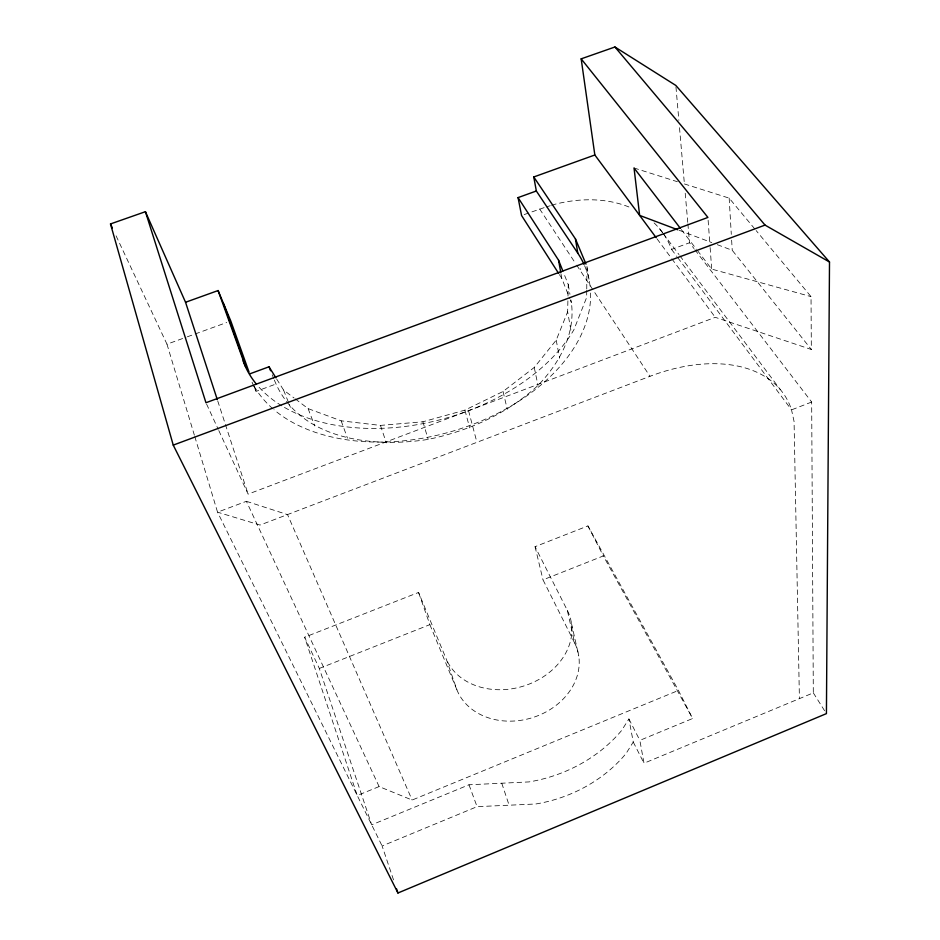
<?xml version="1.0" encoding="UTF-8"?>
<svg xmlns="http://www.w3.org/2000/svg" width="940" height="940" viewBox="0 0 940 940"><rect width="100%" height="100%" fill="white"/><g stroke="black" fill="none" stroke-linecap="round" stroke-linejoin="round"><path stroke-width="0.7" stroke-dasharray="4.7 3.53" d="M586.736 290.378L586.666 297.416L573.846 329.858A178.494 114.421 -15.4 0 1 283.128 406.632M586.748 288.968L586.96 266.42L585.855 263.799M274.351 380.042C298.004 439.732 372.651 448.227 428.205 439.38C468.743 430.978 507.33 413.635 538.009 385.459C559.265 363.287 575.527 334.382 571.403 302.715L570.921 299.919M570.862 329.964L567.643 311.81L567.971 297.463M567.995 296.029L568.254 284.55L563.413 272.377M295.242 398.889L308.097 408.618L341.161 420.826L380.453 425.409L422.882 421.778L464.912 410.134L503.065 391.475L534.249 367.458L556.21 340.151L567.643 311.81M694.883 249.734L811.667 402.026L813.312 692.862L643.994 763.233L639.858 740.368L692.639 718.513L678.445 690.442L587.935 525.907L535.048 546.681L567.337 610.377L574.681 643.054A63.521 52.005 -16.5 0 1 538.256 715.575A63.521 52.005 -16.5 0 1 457.146 690.407L446.171 658.811L418.559 592.447L304.63 637.214L319.306 668.446L371.688 824.838L468.99 784.783L528.973 781.916A132.528 108.676 -16.6 0 0 621.587 730.521L628.919 718.947L633.255 742.024L626.111 753.445A129.638 107.759 -16.7 0 1 535.718 803.994L477.074 806.661L382.11 845.965L394.224 881.932M194.792 436.583L217.551 512.171L246.398 501.302L379.114 786.58L412.131 800.046L678.445 690.442M379.114 786.58L357.235 795.522L304.63 637.214M319.306 668.446L429.874 624.642L418.559 592.447M574.681 643.054L543.003 579.839L603.339 555.939L692.639 718.513M811.667 402.026L791.527 409.875A146.804 92.367 -31.6 0 0 649.975 376.305L260.028 525.061L217.551 512.171L382.11 845.965M218.797 430.544L248.113 494.123L715.269 317.321L811.337 349.48L811.032 296.617L756.148 230.582M663.687 234.142A129.438 94.905 -33.1 0 1 671.583 249.405L689.537 242.755L693.99 248.571M252.049 382.18L255.939 391.428L275.961 384.025M116.078 235.834L166.979 344.193L185.991 337.296M187.354 336.802L226.728 322.514M524.156 214.59L544.953 207.352M546.281 206.941L550.264 205.719M551.592 205.32L555.587 204.097A129.438 94.905 -33.1 0 1 629.166 207.07M697.409 250.498L711.698 269.087L811.032 296.617M634.03 167.99L677.399 181.726M684.402 183.946L729.17 198.129L755.22 229.466M246.398 501.302L287.546 514.627L412.131 800.046M679.127 230.276L711.815 242.602M717.255 244.659L732.236 250.299L811.337 349.48M276.677 379.031L283.563 390.041L294.079 398.008M681.347 229.572L696.516 249.335M659.645 228.82L662.289 232.345M663.17 233.52L679.021 254.634M679.902 255.809L780.306 389.583M671.583 249.405L676.847 256.432M677.716 257.607L791.527 409.875L794.065 421.437L799.411 698.678M657.025 238.831L670.937 257.572M671.806 258.747L715.269 317.321M539.642 208.974L575.879 263.929M576.678 265.151L649.963 376.294M559.418 274.633L561.779 278.334L569.805 298.65M813.312 692.862L824.874 711.181M587.935 525.907L603.339 555.939M628.919 718.947L639.858 740.368M633.255 742.024L643.994 763.233M206.577 404.059L218.186 429.228M580.321 268.675L580.685 269.463M429.874 624.642L457.146 690.407M272.212 374.743L273.822 378.714M283.563 390.041L288.862 403.319M289.391 404.647L290.448 407.302M570.333 300.001L571.403 302.715M308.097 408.618L314.771 425.926M468.99 784.783L477.074 806.661M341.161 420.826L347.495 438.204M253.964 385.905L255.939 391.428M380.453 425.409L386.328 442.881M501.76 783.22L509.104 805.204M217.739 400.969L248.113 494.123M422.882 421.778L428.205 439.38M166.979 344.193L194.368 435.185M464.912 410.134L469.671 427.876M468.543 410.698L476.933 442.317M535.048 546.681L543.003 579.839M503.065 391.475L507.271 409.358M571.485 623.432L578.758 655.979M534.249 367.458L538.009 385.459M556.21 340.151L559.629 358.257M561.039 274.151L561.779 278.334M568.254 284.55L569.946 294.338M586.96 266.42L589.216 280.672M675.954 86.891L678.868 120.391M679.502 127.675L684.449 184.487M685.213 193.229L687.751 222.357M687.88 223.814L689.537 242.755M708.125 220.301L710.017 246.127M710.123 247.561L711.698 269.087M729.17 198.129L731.297 234.366M731.637 240.158L732.236 250.299M584.598 265.703A176.767 114.504 -15.4 0 1 590.226 287.452M590.59 293.033A176.767 114.504 -15.4 0 1 469.753 425.514A176.767 114.504 -15.4 0 1 273.975 409.723M272.882 408.782A176.767 114.504 -15.4 0 1 253.213 384.413M281.8 405.833A178.494 114.421 -15.4 0 1 257.349 385.282M567.337 610.377A65.436 52.546 -16.4 0 1 529.502 683.956A65.436 52.546 -16.4 0 1 446.171 658.811M654.111 222.921A129.438 94.905 -33.1 0 1 662.923 233.05"/><path stroke-width="1.41" d="M656.155 237.655L594.844 154.994L581.167 58.844L614.948 47L675.825 85.434L829.503 262.013L826.425 713.625L397.949 893L173.242 445.113L110.497 223.943L145.418 211.688L185.544 302.269L217.281 399.582M173.242 445.113L765.031 225.095L829.503 262.013M250.075 373.756L269.005 366.788L275.902 377.798M558.63 273.411L521.571 215.518L518.058 197.6L536.341 190.996L577.783 253.142A176.767 114.504 -15.4 0 1 584.022 264.387M185.544 302.269L218.092 290.554L230.805 321.034L249.041 372.099M536.341 190.996L533.767 176.967L594.844 154.994M677.764 229.771L639.647 215.401L634.03 167.99L680.454 228.42M614.948 47L765.031 225.095M581.167 58.844L707.914 217.434L205.966 402.731L145.418 211.688M533.767 176.967L575.456 238.925L585.855 263.799M518.058 197.6L558.572 260.216L562.872 271.026M110.497 223.943L112.354 227.903M218.092 290.554L245.34 366.189M269.005 366.788L270.614 370.76M223.673 303.926L246.268 367.352M396.551 888.852L397.949 893M558.572 260.216L560.792 272.753M575.456 238.925L577.783 253.142M256.397 384.154A178.494 114.421 -15.4 0 1 243.072 360.819"/></g></svg>
